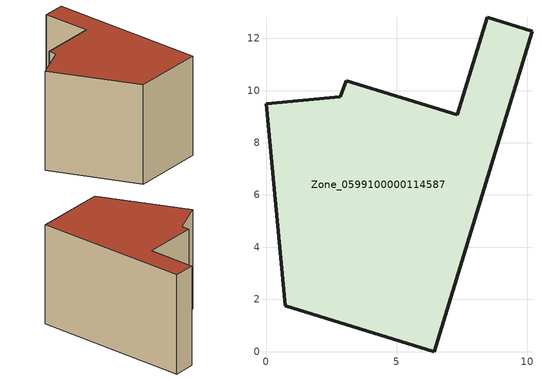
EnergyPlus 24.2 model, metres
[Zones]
Zone_0599100000114587
 floor ground (C_G): 0,9.49 2.84,9.77 3.07,10.38 7.32,9.07 8.47,12.8 10.19,12.27 6.44,0 0.73,1.76 z0
 wall outside (C_F): 0.73,1.76 6.44,0 10.19,12.27 8.47,12.8 7.32,9.07 3.07,10.38 2.84,9.77 0,9.49 0.73,1.76 z0:8.52
 roof outside (C_R): 2.84,9.77 0,9.49 0.73,1.76 6.44,0 10.19,12.27 8.47,12.8 7.32,9.07 3.07,10.38 z8.52
[BUILDING]
Pand.0599100000114587: North Axis=0; Terrain=City; Loads Convergence Tolerance Value=0.04; Temperature Convergence Tolerance Value=0.4; Solar Distribution=FullExterior; Maximum Number of Warmup Days=25; Minimum Number of Warmup Days=1
[Site:Location]
Rotterdam.The.Hague.AP_ZH_NLD Design_Conditions: Latitude=51.96; Longitude=4.45; Time Zone=1; Elevation=-4.5
[SITE:GROUNDTEMPERATURE:BUILDINGSURFACE]
18, 18, 18, 18, 18, 18, 18, 18, 18, 18, 18, 18
[MATERIAL] Thermal Absorptance=0.9; Solar Absorptance=0.7; Visible Absorptance=0.7
Name | Roughness | Thickness | Conductivity | Density | Specific Heat
G.TI.1975-1991 | MediumSmooth | 0.15 | 0.288461 | 540 | 1210
F.TI.1975-1991 | Rough | 0.3 | 0.230769 | 1920 | 840
R.TI.1975-1991 | MediumRough | 0.2 | 0.153846 | 1500 | 1000
[CONSTRUCTION]
C_G: G.TI.1975-1991
C_F: F.TI.1975-1991
C_R: R.TI.1975-1991
[ZONE]
Zone_0599100000114587: Type=1; Multiplier=1; Ceiling Height=Autocalculate; Volume=Autocalculate; Floor Area=autocalculate; Part of Total Floor Area=Yes
[ZONEINFILTRATION:DESIGNFLOWRATE]
Infil_Zone_0599100000114587: Zone or ZoneList or Space or SpaceList=Zone_0599100000114587; Schedule=AlwaysOn; Design Flow Rate Calculation Method=Flow/Area; Flow Rate per Floor Area=0.003; Constant Term Coefficient=1; Temperature Term Coefficient=0; Velocity Term Coefficient=0; Velocity Squared Term Coefficient=0
[HVACTEMPLATE:ZONE:IDEALLOADSAIRSYSTEM]
Zone_0599100000114587: Maximum Heating Supply Air Temperature=50; Minimum Cooling Supply Air Temperature=13; Maximum Heating Supply Air Humidity Ratio=0.0156; Minimum Cooling Supply Air Humidity Ratio=0.0077; Heating Limit=NoLimit; Cooling Limit=NoLimit; Dehumidification Control Type=ConstantSensibleHeatRatio; Cooling Sensible Heat Ratio=0.7; Dehumidification Setpoint=60; Humidification Control Type=None; Humidification Setpoint=30; Outdoor Air Method=None; Outdoor Air Flow Rate per Person=0.00944; Outdoor Air Flow Rate per Zone Floor Area=0; Outdoor Air Flow Rate per Zone=0; Demand Controlled Ventilation Type=None; Outdoor Air Economizer Type=NoEconomizer; Heat Recovery Type=None; Sensible Heat Recovery Effectiveness=0.7; Latent Heat Recovery Effectiveness=0.65
[ZONECONTROL:THERMOSTAT]
ThermostatControl_Zone_0599100000114587: Zone or ZoneList=Zone_0599100000114587; Control Type Schedule=DualSetpointControlType; Control 1=Thermostat_Zone_0599100000114587; Temperature Difference Between Cutout And Setpoint=0
[THERMOSTATSETPOINT:DUALSETPOINT]
Thermostat_Zone_0599100000114587: Heating Setpoint Temperature Schedule=HeatingSetpoint_Zone_0599100000114587; Cooling Setpoint Temperature Schedule=CoolingSetpoint_Zone_0599100000114587
[SCHEDULE:COMPACT]
HeatingSetpoint_Zone_0599100000114587: Through: 12/31, For: AllDays, Until: 24:00, 21
CoolingSetpoint_Zone_0599100000114587: Through: 12/31, For: AllDays, Until: 24:00, 24
DualSetpointControlType: Through: 12/31, For: AllDays, Until: 24:00, 4
AlwaysOn: Through: 12/31, For: AllDays, Until: 24:00, 1
